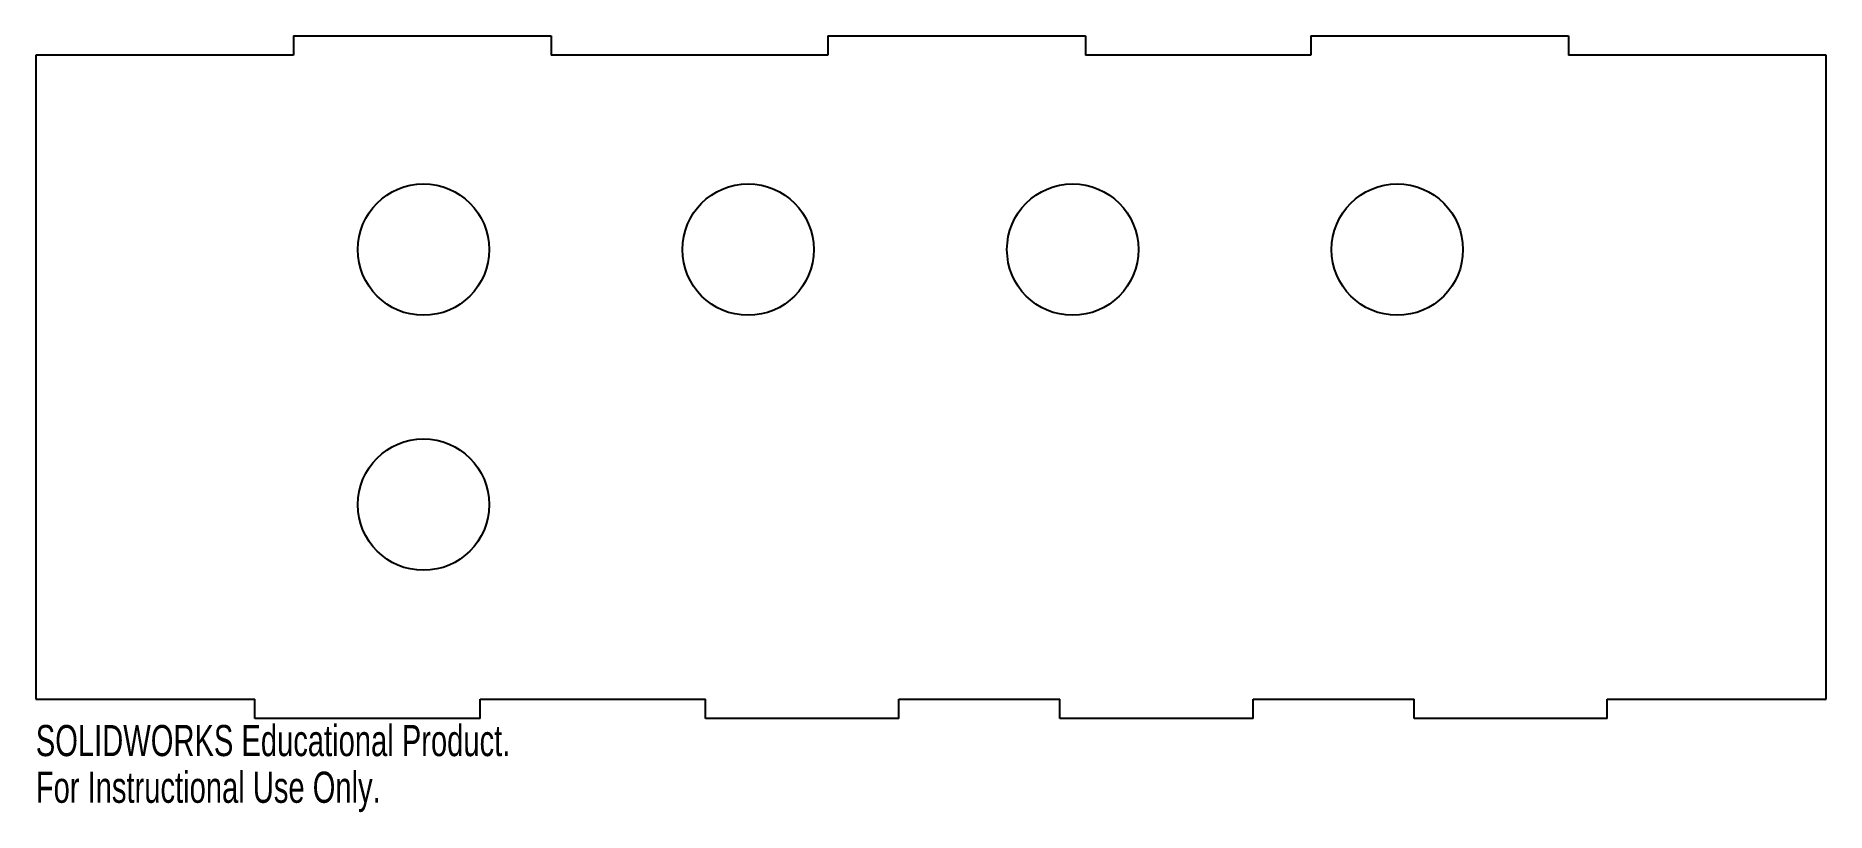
# Model space of a CAD drawing. Header units: millimetres. Extents: x -139 to 139, y -68 to 53.
import ezdxf

# ---------------------------------------------------------------- set-up
doc = ezdxf.new("R2010")
doc.units = ezdxf.units.MM
doc.styles.add('SLDTEXTSTYLE0', font='TXT', dxfattribs={"width": 0.7})

msp = doc.modelspace()

# ---------------------------------------------------------------- linework, layer by layer
at = {"color": 7, "linetype": 'Continuous', "lineweight": 25}
for p, q in [((-99, 53), (-59, 53)), ((-99, 53), (-99, 50)), ((-59, 53), (-59, 50)), ((-16, 53), (24, 53)), ((-16, 53), (-16, 50)), ((24, 53), (24, 50)), ((59, 53), (99, 53)), ((59, 53), (59, 50)), ((99, 53), (99, 50)), ((-139, 50), (-139, -50)), ((-99, 50), (-139, 50)), ((-16, 50), (-59, 50)), ((59, 50), (24, 50)), ((139, 50), (99, 50)), ((139, -50), (139, 50)), ((-139, -50), (-105, -50)), ((-105, -53), (-105, -50)), ((-70, -53), (-70, -50)), ((-70, -50), (-35, -50)), ((-35, -53), (-35, -50)), ((-5, -53), (-5, -50)), ((-5, -50), (20, -50)), ((20, -53), (20, -50)), ((50, -53), (50, -50)), ((50, -50), (75, -50)), ((75, -53), (75, -50)), ((105, -53), (105, -50)), ((105, -50), (139, -50)), ((-70, -53), (-105, -53)), ((-5, -53), (-35, -53)), ((50, -53), (20, -53)), ((105, -53), (75, -53))]:
    msp.add_line(p, q, dxfattribs=at)
for centre in [(-78.8, 19.8), (-28.4, 19.8), (22, 19.8), (72.4, 19.8), (-78.8, -19.8)]:
    msp.add_circle(centre, 10.2, dxfattribs=at)

# ---------------------------------------------------------------- texts
at = {"color": 7, "linetype": 'Continuous', "char_height": 4.8336, "attachment_point": 1, "style": 'SLDTEXTSTYLE0'}
for s, insert in [('SOLIDWORKS Educational Product.', (-139, -54.02)), ('For Instructional Use Only.', (-139, -61.27))]:
    msp.add_mtext(s, dxfattribs=dict(at, insert=insert))

doc.saveas('drawing.dxf')
